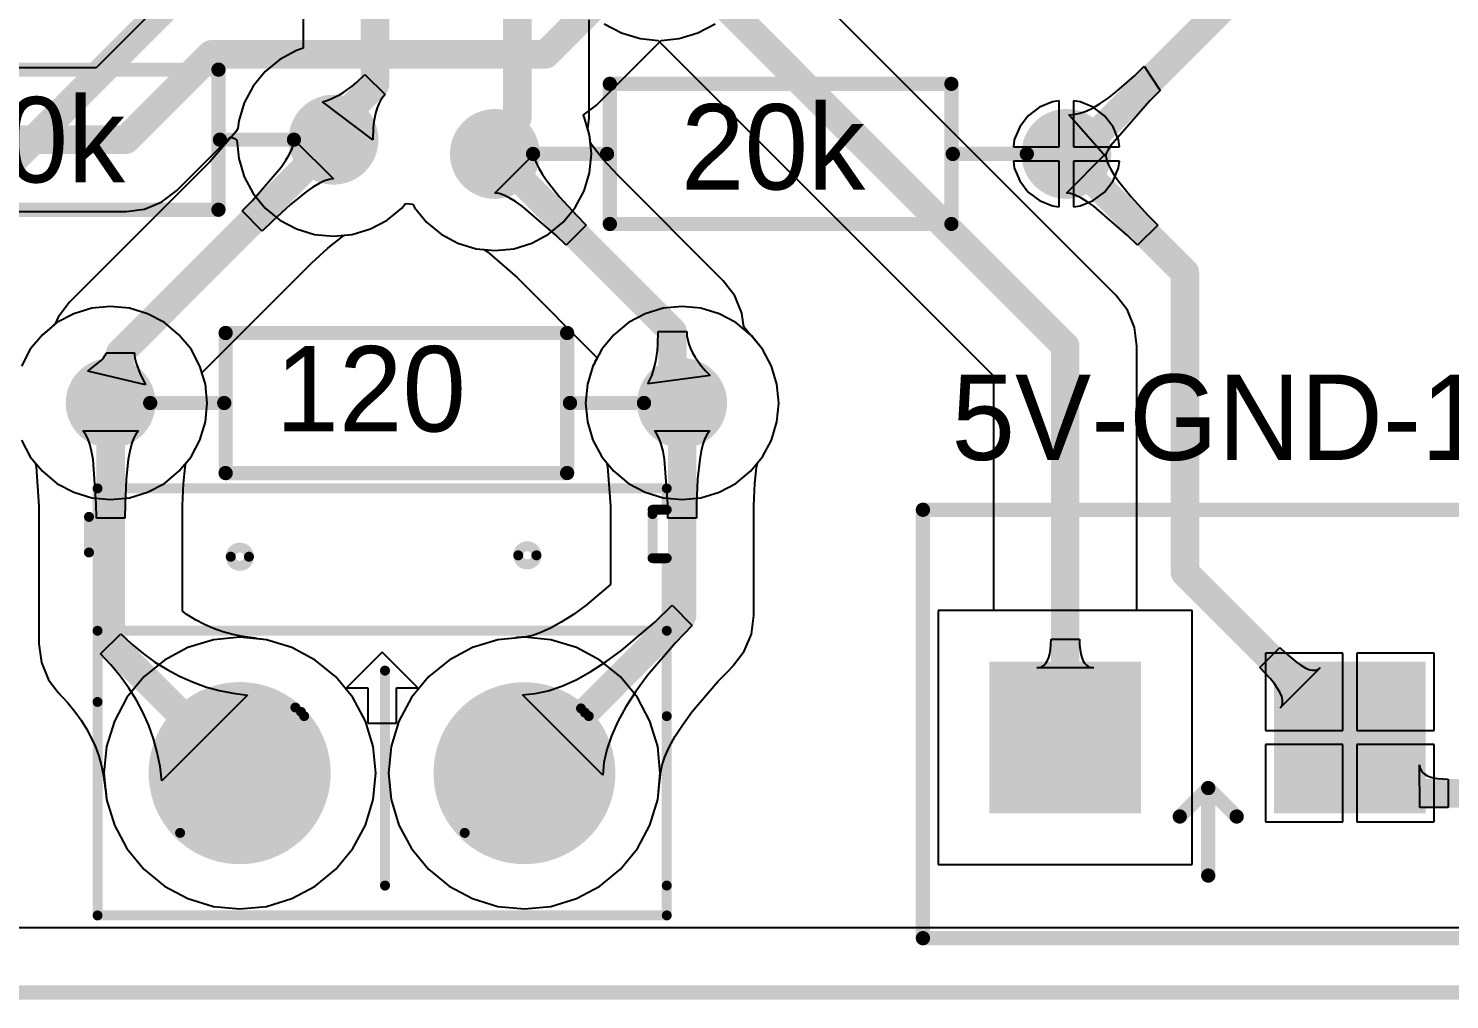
# Model space of a CAD drawing. Header units: millimetres. Extents: x 0 to 190, y 0 to 100.
# Drawn here: x 37.37 to 62.74, y -0.1 to 17.23 of the extents above; entities that cross this region are included whole.
import ezdxf

# ---------------------------------------------------------------- set-up
doc = ezdxf.new("R2010")
doc.units = ezdxf.units.MM
for name, color, linetype in [('BottomLayer', 5, 'Continuous'), ('BottomSolder', 6, 'Continuous'), ('KeepOutLayer', 6, 'Continuous'), ('MultiLayer', 9, 'Continuous'), ('PadHoleLayer', 156, 'Continuous'), ('TopLayer', 1, 'Continuous'), ('TopOverlay', 2, 'Continuous'), ('TopSolder', 216, 'Continuous')]:
    doc.layers.add(name, color=color, linetype=linetype)

msp = doc.modelspace()

# ---------------------------------------------------------------- hatches: boundary and pattern name
at = {"layer": 'BottomLayer'}
h = msp.add_hatch(color=5, dxfattribs=at)
edge = h.paths.add_edge_path()
edge.add_arc((42.819, 15.24), 0.7, 0, 360)
h = msp.add_hatch(color=5, dxfattribs=at)
edge = h.paths.add_edge_path()
edge.add_arc((45.7, 14.986), 0.7, 0, 360)
h = msp.add_hatch(color=5, dxfattribs=at)
edge = h.paths.add_edge_path()
edge.add_arc((55.9, 14.986), 0.7, 0, 360)
h = msp.add_hatch(color=5, dxfattribs=at)
edge = h.paths.add_edge_path()
edge.add_arc((38.842, 10.541), 0.7, 0, 360)
h = msp.add_hatch(color=5, dxfattribs=at)
edge = h.paths.add_edge_path()
edge.add_arc((49.042, 10.541), 0.7, 0, 360)
for points in [[(54.63, 5.822), (57.13, 5.822), (57.13, 3.322), (54.63, 3.322)], [(59.71, 5.822), (62.21, 5.822), (62.21, 3.322), (59.71, 3.322)]]:
    msp.add_hatch(color=5, dxfattribs=at).paths.add_polyline_path(points)
h = msp.add_hatch(color=5, dxfattribs=at)
edge = h.paths.add_edge_path()
edge.add_arc((41.148, 3.937), 1.397, 0, 360)
h = msp.add_hatch(color=5, dxfattribs=at)
edge = h.paths.add_edge_path()
edge.add_arc((46.228, 3.937), 1.397, 0, 360)
at = {"layer": 'BottomSolder'}
h = msp.add_hatch(color=6, dxfattribs=at)
edge = h.paths.add_edge_path()
edge.add_arc((42.819, 15.24), 0.802, 0, 360)
h = msp.add_hatch(color=6, dxfattribs=at)
edge = h.paths.add_edge_path()
edge.add_arc((45.7, 14.986), 0.802, 0, 360)
h = msp.add_hatch(color=6, dxfattribs=at)
edge = h.paths.add_edge_path()
edge.add_arc((55.9, 14.986), 0.802, 0, 360)
h = msp.add_hatch(color=6, dxfattribs=at)
edge = h.paths.add_edge_path()
edge.add_arc((38.842, 10.541), 0.802, 0, 360)
h = msp.add_hatch(color=6, dxfattribs=at)
edge = h.paths.add_edge_path()
edge.add_arc((49.042, 10.541), 0.802, 0, 360)
for points in [[(54.528, 5.924), (57.232, 5.924), (57.232, 3.22), (54.528, 3.22)], [(59.608, 5.924), (62.312, 5.924), (62.312, 3.22), (59.608, 3.22)]]:
    msp.add_hatch(color=6, dxfattribs=at).paths.add_polyline_path(points)
h = msp.add_hatch(color=6, dxfattribs=at)
edge = h.paths.add_edge_path()
edge.add_arc((41.148, 3.937), 1.499, 0, 360)
h = msp.add_hatch(color=6, dxfattribs=at)
edge = h.paths.add_edge_path()
edge.add_arc((46.228, 3.937), 1.499, 0, 360)
at = {"layer": 'MultiLayer'}
h = msp.add_hatch(color=9, dxfattribs=at)
edge = h.paths.add_edge_path()
edge.add_arc((42.819, 15.24), 0.7, 0, 360)
h = msp.add_hatch(color=9, dxfattribs=at)
edge = h.paths.add_edge_path()
edge.add_arc((45.7, 14.986), 0.7, 0, 360)
h = msp.add_hatch(color=9, dxfattribs=at)
edge = h.paths.add_edge_path()
edge.add_arc((55.9, 14.986), 0.7, 0, 360)
h = msp.add_hatch(color=9, dxfattribs=at)
edge = h.paths.add_edge_path()
edge.add_arc((38.842, 10.541), 0.7, 0, 360)
h = msp.add_hatch(color=9, dxfattribs=at)
edge = h.paths.add_edge_path()
edge.add_arc((49.042, 10.541), 0.7, 0, 360)
for points in [[(54.63, 5.822), (57.13, 5.822), (57.13, 3.322), (54.63, 3.322)], [(59.71, 5.822), (62.21, 5.822), (62.21, 3.322), (59.71, 3.322)]]:
    msp.add_hatch(color=9, dxfattribs=at).paths.add_polyline_path(points)
h = msp.add_hatch(color=9, dxfattribs=at)
edge = h.paths.add_edge_path()
edge.add_arc((41.148, 3.937), 1.397, 0, 360)
h = msp.add_hatch(color=9, dxfattribs=at)
edge = h.paths.add_edge_path()
edge.add_arc((46.228, 3.937), 1.397, 0, 360)
at = {"layer": 'PadHoleLayer'}
h = msp.add_hatch(color=156, dxfattribs=at)
edge = h.paths.add_edge_path()
edge.add_arc((42.819, 15.24), 0.3, 0, 360)
h = msp.add_hatch(color=156, dxfattribs=at)
edge = h.paths.add_edge_path()
edge.add_arc((45.7, 14.986), 0.3, 0, 360)
h = msp.add_hatch(color=156, dxfattribs=at)
edge = h.paths.add_edge_path()
edge.add_arc((55.9, 14.986), 0.3, 0, 360)
h = msp.add_hatch(color=156, dxfattribs=at)
edge = h.paths.add_edge_path()
edge.add_arc((38.842, 10.541), 0.3, 0, 360)
h = msp.add_hatch(color=156, dxfattribs=at)
edge = h.paths.add_edge_path()
edge.add_arc((49.042, 10.541), 0.3, 0, 360)
h = msp.add_hatch(color=156, dxfattribs=at)
edge = h.paths.add_edge_path()
edge.add_arc((55.88, 4.572), 0.65, 0, 360)
h = msp.add_hatch(color=156, dxfattribs=at)
edge = h.paths.add_edge_path()
edge.add_arc((60.96, 4.572), 0.65, 0, 360)
h = msp.add_hatch(color=156, dxfattribs=at)
edge = h.paths.add_edge_path()
edge.add_arc((41.148, 3.937), 0.635, 0, 360)
h = msp.add_hatch(color=156, dxfattribs=at)
edge = h.paths.add_edge_path()
edge.add_arc((46.228, 3.937), 0.635, 0, 360)
at = {"layer": 'TopLayer'}
h = msp.add_hatch(color=1, dxfattribs=at)
edge = h.paths.add_edge_path()
edge.add_arc((42.819, 15.24), 0.7, 0, 360)
h = msp.add_hatch(color=1, dxfattribs=at)
edge = h.paths.add_edge_path()
edge.add_arc((45.7, 14.986), 0.7, 0, 360)
h = msp.add_hatch(color=1, dxfattribs=at)
edge = h.paths.add_edge_path()
edge.add_arc((55.9, 14.986), 0.7, 0, 360)
h = msp.add_hatch(color=1, dxfattribs=at)
edge = h.paths.add_edge_path()
edge.add_arc((38.842, 10.541), 0.7, 0, 360)
h = msp.add_hatch(color=1, dxfattribs=at)
edge = h.paths.add_edge_path()
edge.add_arc((49.042, 10.541), 0.7, 0, 360)
for points in [[(54.63, 5.822), (57.13, 5.822), (57.13, 3.322), (54.63, 3.322)], [(59.71, 5.822), (62.21, 5.822), (62.21, 3.322), (59.71, 3.322)]]:
    msp.add_hatch(color=1, dxfattribs=at).paths.add_polyline_path(points)
h = msp.add_hatch(color=1, dxfattribs=at)
edge = h.paths.add_edge_path()
edge.add_arc((41.148, 3.937), 1.397, 0, 360)
h = msp.add_hatch(color=1, dxfattribs=at)
edge = h.paths.add_edge_path()
edge.add_arc((46.228, 3.937), 1.397, 0, 360)
at = {"layer": 'TopSolder'}
h = msp.add_hatch(color=216, dxfattribs=at)
edge = h.paths.add_edge_path()
edge.add_arc((42.819, 15.24), 0.802, 0, 360)
h = msp.add_hatch(color=216, dxfattribs=at)
edge = h.paths.add_edge_path()
edge.add_arc((45.7, 14.986), 0.802, 0, 360)
h = msp.add_hatch(color=216, dxfattribs=at)
edge = h.paths.add_edge_path()
edge.add_arc((55.9, 14.986), 0.802, 0, 360)
h = msp.add_hatch(color=216, dxfattribs=at)
edge = h.paths.add_edge_path()
edge.add_arc((38.842, 10.541), 0.802, 0, 360)
h = msp.add_hatch(color=216, dxfattribs=at)
edge = h.paths.add_edge_path()
edge.add_arc((49.042, 10.541), 0.802, 0, 360)
for points in [[(54.528, 5.924), (57.232, 5.924), (57.232, 3.22), (54.528, 3.22)], [(59.608, 5.924), (62.312, 5.924), (62.312, 3.22), (59.608, 3.22)]]:
    msp.add_hatch(color=216, dxfattribs=at).paths.add_polyline_path(points)
h = msp.add_hatch(color=216, dxfattribs=at)
edge = h.paths.add_edge_path()
edge.add_arc((41.148, 3.937), 1.499, 0, 360)
h = msp.add_hatch(color=216, dxfattribs=at)
edge = h.paths.add_edge_path()
edge.add_arc((46.228, 3.937), 1.499, 0, 360)

# ---------------------------------------------------------------- linework, layer by layer
at = {"layer": 'BottomLayer'}
for p, q in [((56.786, 12.463), (50.428, 18.821)), ((42.28, 17.554), (42.28, 16.873)), ((47.382, 15.628), (47.382, 17.381)), ((47.648, 17.31), (47.957, 17.145)), ((47.957, 17.145), (48.292, 17.044)), ((48.292, 17.044), (48.613, 17.012)), ((48.613, 17.012), (54.599, 11.026)), ((42.159, 16.833), (41.861, 16.674)), ((42.215, 16.85), (42.159, 16.833)), ((42.226, 16.856), (42.215, 16.85)), ((42.269, 16.868), (42.226, 16.856)), ((42.28, 16.873), (42.269, 16.868)), ((41.861, 16.674), (41.6, 16.459)), ((57.116, 16.381), (57.29, 16.551)), ((57.29, 16.551), (57.575, 16.118)), ((41.6, 16.459), (41.385, 16.198)), ((43.152, 16.198), (43.229, 16.261)), ((43.229, 16.261), (43.381, 16.403)), ((43.381, 16.403), (43.741, 16.044)), ((56.793, 16.098), (57.116, 16.381)), ((41.385, 16.198), (41.226, 15.9)), ((42.775, 15.967), (42.85, 16.002)), ((42.85, 16.002), (42.925, 16.043)), ((42.925, 16.043), (43.001, 16.089)), ((43.001, 16.089), (43.152, 16.198)), ((43.699, 15.996), (43.661, 15.941)), ((43.741, 16.044), (43.699, 15.996)), ((56.506, 15.888), (56.645, 15.983)), ((56.645, 15.983), (56.793, 16.098)), ((57.575, 16.118), (57.392, 15.933)), ((41.226, 15.9), (41.128, 15.576)), ((42.626, 15.913), (42.7, 15.937)), ((43.519, 15.239), (42.626, 15.913)), ((42.7, 15.937), (42.775, 15.967)), ((43.575, 15.732), (43.555, 15.648)), ((43.599, 15.809), (43.575, 15.732)), ((43.628, 15.879), (43.599, 15.809)), ((43.661, 15.941), (43.628, 15.879)), ((55.419, 15.819), (55.22, 15.666)), ((55.651, 15.915), (55.419, 15.819)), ((55.773, 15.932), (55.651, 15.915)), ((55.773, 15.113), (55.773, 15.932)), ((56.149, 15.915), (56.027, 15.932)), ((56.027, 15.932), (56.027, 15.113)), ((56.141, 15.711), (56.254, 15.751)), ((56.381, 15.819), (56.149, 15.915)), ((56.254, 15.751), (56.376, 15.81)), ((56.376, 15.81), (56.506, 15.888)), ((56.58, 15.666), (56.381, 15.819)), ((57.392, 15.933), (56.692, 15.137)), ((41.128, 15.576), (41.114, 15.439)), ((43.539, 15.557), (43.528, 15.458)), ((43.555, 15.648), (43.539, 15.557)), ((47.357, 15.436), (47.382, 15.628)), ((47.382, 15.628), (47.382, 15.628)), ((55.22, 15.666), (55.067, 15.467)), ((55.942, 15.685), (56.037, 15.689)), ((56.599, 14.941), (55.942, 15.685)), ((56.037, 15.689), (56.141, 15.711)), ((56.733, 15.467), (56.58, 15.666)), ((41.075, 15.38), (40.612, 14.845)), ((41.107, 15.427), (41.075, 15.38)), ((41.114, 15.439), (41.107, 15.427)), ((42.11, 15.166), (42.119, 15.24)), ((42.119, 15.24), (42.819, 14.54)), ((43.528, 15.458), (43.519, 15.239)), ((47.391, 15.322), (47.357, 15.436)), ((47.405, 15.185), (47.391, 15.322)), ((54.971, 15.235), (54.954, 15.113)), ((55.067, 15.467), (54.971, 15.235)), ((56.829, 15.235), (56.733, 15.467)), ((56.846, 15.113), (56.829, 15.235)), ((41.97, 14.873), (42.035, 14.983)), ((42.035, 14.983), (42.082, 15.08)), ((42.082, 15.08), (42.11, 15.166)), ((45.7, 14.286), (46.4, 14.986)), ((46.4, 14.986), (46.409, 14.912)), ((47.412, 15.173), (47.405, 15.185)), ((47.455, 15.111), (47.412, 15.173)), ((47.634, 14.887), (47.455, 15.111)), ((54.954, 15.113), (55.773, 15.113)), ((55.9, 14.286), (56.6, 14.986)), ((56.027, 15.113), (56.846, 15.113)), ((56.611, 14.991), (56.599, 14.941)), ((56.6, 14.986), (56.609, 14.912)), ((56.642, 15.056), (56.611, 14.991)), ((56.692, 15.137), (56.642, 15.056)), ((40.612, 14.845), (38.107, 12.339)), ((41.365, 14.149), (41.886, 14.752)), ((41.886, 14.752), (41.97, 14.873)), ((46.409, 14.912), (46.437, 14.826)), ((46.437, 14.826), (46.484, 14.729)), ((46.484, 14.729), (46.549, 14.619)), ((47.898, 14.6), (47.634, 14.887)), ((55.773, 14.859), (54.954, 14.859)), ((54.954, 14.859), (54.971, 14.737)), ((54.971, 14.737), (55.067, 14.505)), ((55.773, 14.04), (55.773, 14.859)), ((56.846, 14.859), (56.027, 14.859)), ((56.027, 14.859), (56.027, 14.04)), ((56.609, 14.912), (56.637, 14.826)), ((56.637, 14.826), (56.684, 14.729)), ((56.684, 14.729), (56.749, 14.619)), ((56.733, 14.505), (56.829, 14.737)), ((56.829, 14.737), (56.846, 14.859)), ((42.659, 14.503), (42.562, 14.456)), ((42.745, 14.531), (42.659, 14.503)), ((42.819, 14.54), (42.745, 14.531)), ((46.549, 14.619), (46.633, 14.498)), ((46.633, 14.498), (46.856, 14.22)), ((47.898, 14.599), (47.898, 14.6)), ((49.777, 12.72), (47.898, 14.599)), ((55.067, 14.505), (55.22, 14.306)), ((56.58, 14.306), (56.733, 14.505)), ((56.749, 14.619), (56.833, 14.498)), ((56.833, 14.498), (57.056, 14.22)), ((42.331, 14.307), (42.053, 14.084)), ((42.452, 14.391), (42.331, 14.307)), ((42.562, 14.456), (42.452, 14.391)), ((45.774, 14.277), (45.7, 14.286)), ((45.86, 14.249), (45.774, 14.277)), ((45.957, 14.202), (45.86, 14.249)), ((46.856, 14.22), (47.154, 13.895)), ((55.22, 14.306), (55.419, 14.153)), ((55.974, 14.277), (55.9, 14.286)), ((56.06, 14.249), (55.974, 14.277)), ((56.157, 14.202), (56.06, 14.249)), ((56.381, 14.153), (56.58, 14.306)), ((57.056, 14.22), (57.354, 13.895)), ((41.188, 13.968), (41.365, 14.149)), ((41.547, 13.609), (41.188, 13.968)), ((42.053, 14.084), (41.728, 13.786)), ((43.777, 13.806), (44.038, 14.021)), ((44.038, 14.021), (44.106, 14.104)), ((44.106, 14.104), (44.233, 14.091)), ((44.233, 14.091), (44.266, 14.028)), ((44.266, 14.028), (44.481, 13.767)), ((46.067, 14.137), (45.957, 14.202)), ((46.188, 14.053), (46.067, 14.137)), ((46.791, 13.532), (46.188, 14.053)), ((55.419, 14.153), (55.651, 14.057)), ((55.651, 14.057), (55.773, 14.04)), ((56.027, 14.04), (56.149, 14.057)), ((56.149, 14.057), (56.381, 14.153)), ((56.267, 14.137), (56.157, 14.202)), ((56.388, 14.053), (56.267, 14.137)), ((56.991, 13.532), (56.388, 14.053)), ((41.728, 13.786), (41.547, 13.609)), ((43.479, 13.647), (43.777, 13.806)), ((44.481, 13.767), (44.742, 13.552)), ((47.331, 13.714), (46.972, 13.355)), ((47.154, 13.895), (47.331, 13.714)), ((57.531, 13.714), (57.172, 13.355)), ((57.354, 13.895), (57.531, 13.714)), ((42.72, 13.306), (42.944, 13.485)), ((42.944, 13.485), (43.006, 13.528)), ((43.006, 13.528), (43.018, 13.535)), ((43.018, 13.535), (43.155, 13.549)), ((43.155, 13.549), (43.479, 13.647)), ((44.742, 13.552), (45.04, 13.393)), ((46.972, 13.355), (46.791, 13.532)), ((57.172, 13.355), (56.991, 13.532)), ((42.433, 13.042), (42.72, 13.306)), ((45.04, 13.393), (45.364, 13.295)), ((45.364, 13.295), (45.501, 13.281)), ((45.501, 13.281), (45.513, 13.274)), ((45.513, 13.274), (45.56, 13.242)), ((45.56, 13.242), (46.095, 12.779)), ((40.471, 11.081), (42.432, 13.042)), ((42.432, 13.042), (42.433, 13.042)), ((46.095, 12.779), (47.521, 11.353)), ((49.981, 12.455), (49.777, 12.72)), ((50.109, 12.146), (49.981, 12.455)), ((56.989, 12.197), (56.786, 12.463)), ((38.107, 12.339), (37.903, 12.074)), ((57.117, 11.889), (56.989, 12.197)), ((37.828, 11.936), (37.773, 11.884)), ((37.854, 11.955), (37.828, 11.936)), ((37.903, 12.074), (37.854, 11.955)), ((50.136, 11.938), (50.109, 12.146)), ((50.142, 11.906), (50.136, 11.938)), ((37.623, 11.76), (37.408, 11.499)), ((37.773, 11.884), (37.623, 11.76)), ((48.61, 11.585), (48.617, 11.815)), ((48.617, 11.815), (49.125, 11.815)), ((49.125, 11.815), (49.129, 11.742)), ((49.129, 11.742), (49.142, 11.667)), ((50.144, 11.903), (50.142, 11.906)), ((50.16, 11.879), (50.144, 11.903)), ((50.186, 11.845), (50.16, 11.879)), ((50.222, 11.803), (50.186, 11.845)), ((50.284, 11.738), (50.222, 11.803)), ((50.314, 11.696), (50.284, 11.738)), ((50.351, 11.659), (50.314, 11.696)), ((57.161, 11.557), (57.117, 11.889)), ((37.408, 11.499), (37.249, 11.201)), ((38.755, 11.414), (38.759, 11.434)), ((38.759, 11.434), (39.267, 11.434)), ((39.267, 11.434), (39.269, 11.394)), ((48.571, 11.281), (48.601, 11.478)), ((48.601, 11.478), (48.61, 11.585)), ((49.142, 11.667), (49.163, 11.592)), ((49.163, 11.592), (49.192, 11.516)), ((49.192, 11.516), (49.229, 11.438)), ((49.229, 11.438), (49.274, 11.359)), ((50.368, 11.631), (50.351, 11.659)), ((50.476, 11.499), (50.368, 11.631)), ((50.635, 11.201), (50.476, 11.499)), ((57.161, 6.838), (57.161, 11.557)), ((38.496, 11.155), (38.677, 11.307)), ((38.677, 11.307), (38.707, 11.338)), ((38.707, 11.338), (38.729, 11.366)), ((38.729, 11.366), (38.746, 11.392)), ((38.746, 11.392), (38.755, 11.414)), ((39.269, 11.394), (39.275, 11.35)), ((39.275, 11.35), (39.284, 11.302)), ((39.284, 11.302), (39.298, 11.251)), ((39.298, 11.251), (39.338, 11.137)), ((47.449, 11.201), (47.351, 10.877)), ((47.481, 11.261), (47.449, 11.201)), ((47.485, 11.275), (47.481, 11.261)), ((47.506, 11.313), (47.485, 11.275)), ((47.521, 11.353), (47.506, 11.313)), ((48.527, 11.106), (48.551, 11.191)), ((48.551, 11.191), (48.571, 11.281)), ((49.274, 11.359), (49.328, 11.279)), ((49.328, 11.279), (49.39, 11.199)), ((49.39, 11.199), (49.461, 11.117)), ((50.733, 10.877), (50.635, 11.201)), ((38.434, 11.11), (38.496, 11.155)), ((39.463, 10.863), (38.434, 11.11)), ((39.338, 11.137), (39.363, 11.074)), ((39.363, 11.074), (39.463, 10.863)), ((40.533, 10.877), (40.471, 11.081)), ((49.54, 11.033), (48.432, 10.885)), ((48.432, 10.885), (48.468, 10.953)), ((48.468, 10.953), (48.499, 11.027)), ((48.499, 11.027), (48.527, 11.106)), ((49.461, 11.117), (49.54, 11.033)), ((54.599, 11.026), (54.599, 6.838)), ((40.566, 10.541), (40.533, 10.877)), ((47.351, 10.877), (47.318, 10.541)), ((50.766, 10.541), (50.733, 10.877)), ((40.533, 10.205), (40.566, 10.541)), ((47.318, 10.541), (47.351, 10.205)), ((50.733, 10.205), (50.766, 10.541)), ((40.435, 9.881), (40.533, 10.205)), ((47.351, 10.205), (47.449, 9.881)), ((50.635, 9.881), (50.733, 10.205)), ((38.393, 9.987), (38.347, 10.046)), ((38.347, 10.046), (39.337, 10.046)), ((38.434, 9.907), (38.393, 9.987)), ((38.47, 9.805), (38.434, 9.907)), ((39.25, 9.907), (39.214, 9.805)), ((39.291, 9.987), (39.25, 9.907)), ((39.337, 10.046), (39.291, 9.987)), ((48.593, 9.987), (48.547, 10.046)), ((48.547, 10.046), (49.537, 10.046)), ((48.634, 9.907), (48.593, 9.987)), ((48.67, 9.805), (48.634, 9.907)), ((49.45, 9.907), (49.414, 9.805)), ((49.491, 9.987), (49.45, 9.907)), ((49.537, 10.046), (49.491, 9.987)), ((37.249, 9.881), (37.408, 9.583)), ((38.501, 9.681), (38.47, 9.805)), ((38.528, 9.536), (38.501, 9.681)), ((39.183, 9.681), (39.156, 9.536)), ((39.214, 9.805), (39.183, 9.681)), ((40.276, 9.583), (40.435, 9.881)), ((47.449, 9.881), (47.608, 9.583)), ((48.701, 9.681), (48.67, 9.805)), ((48.728, 9.536), (48.701, 9.681)), ((49.383, 9.681), (49.356, 9.536)), ((49.414, 9.805), (49.383, 9.681)), ((50.476, 9.583), (50.635, 9.881)), ((37.408, 9.583), (37.496, 9.476)), ((37.496, 9.476), (37.499, 9.463)), ((37.499, 9.463), (37.51, 9.406)), ((37.51, 9.406), (37.561, 8.701)), ((38.586, 8.741), (38.528, 9.536)), ((39.156, 9.536), (39.118, 9.182)), ((40.14, 9.104), (40.171, 9.388)), ((40.171, 9.388), (40.185, 9.463)), ((40.185, 9.463), (40.188, 9.476)), ((40.188, 9.476), (40.276, 9.583)), ((47.608, 9.583), (47.696, 9.476)), ((47.696, 9.476), (47.699, 9.463)), ((47.699, 9.463), (47.71, 9.406)), ((47.71, 9.406), (47.761, 8.701)), ((48.786, 8.741), (48.728, 9.536)), ((49.356, 9.536), (49.318, 9.182)), ((50.34, 9.104), (50.371, 9.388)), ((50.371, 9.388), (50.385, 9.463)), ((50.385, 9.463), (50.388, 9.476)), ((50.388, 9.476), (50.476, 9.583)), ((39.118, 9.182), (39.098, 8.741)), ((49.318, 9.182), (49.298, 8.741)), ((40.123, 8.714), (40.14, 9.104)), ((50.323, 8.714), (50.34, 9.104)), ((37.561, 8.701), (37.561, 6.243)), ((38.588, 8.489), (38.586, 8.741)), ((39.098, 8.741), (39.096, 8.489)), ((40.123, 8.713), (40.123, 8.714)), ((40.123, 6.827), (40.123, 8.713)), ((47.761, 8.701), (47.761, 7.303)), ((48.788, 8.489), (48.786, 8.741)), ((49.298, 8.741), (49.296, 8.489)), ((50.323, 8.713), (50.323, 8.714)), ((50.323, 6.751), (50.323, 8.713)), ((39.096, 8.489), (38.588, 8.489)), ((49.296, 8.489), (48.788, 8.489)), ((47.761, 7.303), (47.327, 6.932)), ((47.327, 6.932), (47.102, 6.767)), ((48.553, 6.632), (48.862, 6.931)), ((48.862, 6.931), (49.222, 6.571)), ((40.203, 6.769), (40.123, 6.827)), ((40.359, 6.672), (40.203, 6.769)), ((40.518, 6.588), (40.359, 6.672)), ((46.886, 6.628), (46.691, 6.521)), ((47.102, 6.767), (46.886, 6.628)), ((47.963, 6.128), (48.553, 6.632)), ((50.279, 6.419), (50.323, 6.751)), ((54.599, 6.838), (53.614, 6.838)), ((53.614, 6.838), (53.614, 2.306)), ((58.146, 6.838), (57.161, 6.838)), ((58.146, 2.306), (58.146, 6.838)), ((38.662, 6.063), (39.022, 6.423)), ((39.022, 6.423), (39.218, 6.237)), ((40.68, 6.516), (40.518, 6.588)), ((40.847, 6.457), (40.68, 6.516)), ((41.02, 6.409), (40.847, 6.457)), ((41.199, 6.372), (41.02, 6.409)), ((41.42, 6.343), (41.199, 6.372)), ((41.468, 6.33), (41.42, 6.343)), ((46.056, 6.345), (45.755, 6.315)), ((46.095, 6.354), (46.056, 6.345)), ((46.257, 6.369), (46.095, 6.354)), ((46.375, 6.395), (46.257, 6.369)), ((46.52, 6.444), (46.375, 6.395)), ((46.691, 6.521), (46.52, 6.444)), ((49.222, 6.571), (48.923, 6.262)), ((50.151, 6.111), (50.279, 6.419)), ((37.561, 6.243), (37.605, 5.911)), ((39.218, 6.237), (39.422, 6.069)), ((41.621, 6.315), (41.468, 6.33)), ((42.076, 6.177), (41.621, 6.315)), ((42.495, 5.953), (42.076, 6.177)), ((45.3, 6.177), (44.881, 5.953)), ((45.755, 6.315), (45.3, 6.177)), ((47.682, 5.922), (47.963, 6.128)), ((48.923, 6.262), (48.419, 5.672)), ((49.96, 5.861), (50.151, 6.111)), ((55.603, 6.066), (55.616, 6.143)), ((55.616, 6.143), (55.623, 6.23)), ((55.623, 6.23), (55.626, 6.327)), ((55.626, 6.327), (56.134, 6.327)), ((56.134, 6.327), (56.137, 6.23)), ((56.137, 6.23), (56.144, 6.143)), ((56.144, 6.143), (56.157, 6.066)), ((59.354, 5.819), (59.713, 6.178)), ((59.713, 6.178), (59.817, 6.077)), ((37.605, 5.911), (37.733, 5.603)), ((38.848, 5.867), (38.662, 6.063)), ((39.016, 5.663), (38.848, 5.867)), ((39.422, 6.069), (39.632, 5.918)), ((39.632, 5.918), (39.848, 5.783)), ((42.863, 5.652), (42.495, 5.953)), ((44.881, 5.953), (44.513, 5.652)), ((47.411, 5.747), (47.682, 5.922)), ((49.867, 5.764), (49.948, 5.845)), ((49.948, 5.845), (49.959, 5.859)), ((49.959, 5.86), (49.96, 5.861)), ((49.959, 5.859), (49.959, 5.86)), ((55.42, 5.821), (55.463, 5.836)), ((55.463, 5.836), (55.502, 5.862)), ((55.502, 5.862), (55.535, 5.898)), ((55.535, 5.898), (55.562, 5.944)), ((55.562, 5.944), (55.585, 6)), ((55.585, 6), (55.603, 6.066)), ((56.157, 6.066), (56.175, 6)), ((56.175, 6), (56.197, 5.944)), ((56.197, 5.944), (56.225, 5.898)), ((56.225, 5.898), (56.258, 5.862)), ((56.258, 5.862), (56.297, 5.836)), ((56.297, 5.836), (56.34, 5.821)), ((60.833, 6.076), (59.456, 6.076)), ((59.456, 6.076), (59.456, 4.699)), ((59.817, 6.077), (60.005, 5.919)), ((60.005, 5.919), (60.087, 5.861)), ((60.087, 5.861), (60.163, 5.817)), ((60.833, 4.699), (60.833, 6.076)), ((62.464, 6.076), (61.087, 6.076)), ((61.087, 6.076), (61.087, 4.699)), ((62.464, 4.699), (62.464, 6.076)), ((37.733, 5.603), (37.888, 5.4)), ((39.167, 5.453), (39.016, 5.663)), ((39.848, 5.783), (40.071, 5.665)), ((40.071, 5.665), (40.301, 5.564)), ((43.164, 5.284), (42.863, 5.652)), ((44.513, 5.652), (44.212, 5.284)), ((46.895, 5.489), (47.148, 5.603)), ((47.148, 5.603), (47.411, 5.747)), ((48.419, 5.672), (48.213, 5.391)), ((49.682, 5.573), (49.867, 5.764)), ((55.372, 5.816), (55.42, 5.821)), ((56.388, 5.816), (55.372, 5.816)), ((56.34, 5.821), (56.388, 5.816)), ((59.541, 5.617), (59.354, 5.819)), ((59.613, 5.527), (59.541, 5.617)), ((60.431, 5.816), (59.716, 5.101)), ((60.163, 5.817), (60.231, 5.788)), ((60.231, 5.788), (60.292, 5.774)), ((60.292, 5.774), (60.346, 5.773)), ((60.346, 5.773), (60.392, 5.787)), ((60.392, 5.787), (60.431, 5.816)), ((37.888, 5.4), (37.916, 5.361)), ((37.916, 5.361), (37.926, 5.351)), ((37.926, 5.351), (37.936, 5.337)), ((37.936, 5.337), (37.976, 5.298)), ((39.302, 5.237), (39.167, 5.453)), ((41.285, 5.327), (39.758, 3.8)), ((40.301, 5.564), (40.537, 5.479)), ((40.537, 5.479), (40.78, 5.412)), ((40.78, 5.412), (41.029, 5.361)), ((41.029, 5.361), (41.285, 5.327)), ((46.191, 5.334), (46.417, 5.355)), ((47.625, 3.9), (46.191, 5.334)), ((46.417, 5.355), (46.651, 5.407)), ((46.651, 5.407), (46.895, 5.489)), ((48.213, 5.391), (48.038, 5.12)), ((49.223, 5.036), (49.682, 5.573)), ((59.671, 5.445), (59.613, 5.527)), ((59.715, 5.369), (59.671, 5.445)), ((59.744, 5.301), (59.715, 5.369)), ((37.976, 5.298), (38.079, 5.188)), ((38.079, 5.188), (38.205, 5.036)), ((39.42, 5.014), (39.302, 5.237)), ((43.388, 4.865), (43.164, 5.284)), ((44.212, 5.284), (43.988, 4.865)), ((48.038, 5.12), (47.894, 4.857)), ((59.716, 5.101), (59.745, 5.14)), ((59.758, 5.24), (59.744, 5.301)), ((59.745, 5.14), (59.759, 5.186)), ((59.759, 5.186), (59.758, 5.24)), ((38.205, 5.036), (38.316, 4.882)), ((38.316, 4.882), (38.413, 4.726)), ((39.521, 4.784), (39.42, 5.014)), ((43.526, 4.41), (43.388, 4.865)), ((43.988, 4.865), (43.85, 4.41)), ((47.894, 4.857), (47.78, 4.604)), ((49.058, 4.811), (49.223, 5.036)), ((38.413, 4.726), (38.497, 4.567)), ((38.497, 4.567), (38.569, 4.405)), ((39.606, 4.548), (39.521, 4.784)), ((47.78, 4.604), (47.698, 4.36)), ((48.812, 4.4), (48.919, 4.595)), ((48.919, 4.595), (49.058, 4.811)), ((59.456, 4.699), (60.833, 4.699)), ((61.087, 4.699), (62.464, 4.699)), ((38.569, 4.405), (38.628, 4.238)), ((39.673, 4.305), (39.606, 4.548)), ((43.573, 3.937), (43.526, 4.41)), ((43.85, 4.41), (43.803, 3.937)), ((47.698, 4.36), (47.646, 4.126)), ((48.735, 4.229), (48.812, 4.4)), ((60.833, 4.445), (59.456, 4.445)), ((59.456, 4.445), (59.456, 3.068)), ((60.833, 3.068), (60.833, 4.445)), ((62.464, 4.445), (61.087, 4.445)), ((61.087, 4.445), (61.087, 3.068)), ((62.464, 3.068), (62.464, 4.445)), ((38.628, 4.238), (38.676, 4.065)), ((38.676, 4.065), (38.713, 3.886)), ((39.724, 4.056), (39.673, 4.305)), ((47.646, 4.126), (47.625, 3.9)), ((48.66, 3.966), (48.686, 4.084)), ((48.686, 4.084), (48.735, 4.229)), ((62.207, 3.325), (62.204, 4.084)), ((62.204, 4.084), (62.209, 4.036)), ((38.713, 3.886), (38.742, 3.665)), ((39.758, 3.8), (39.724, 4.056)), ((43.526, 3.464), (43.573, 3.937)), ((43.803, 3.937), (43.85, 3.464)), ((48.645, 3.804), (48.66, 3.966)), ((62.209, 4.036), (62.225, 3.993)), ((62.225, 3.993), (62.25, 3.954)), ((62.25, 3.954), (62.286, 3.921)), ((62.286, 3.921), (62.332, 3.893)), ((62.332, 3.893), (62.388, 3.871)), ((62.388, 3.871), (62.455, 3.853)), ((62.455, 3.853), (62.531, 3.84)), ((62.531, 3.84), (62.618, 3.833)), ((62.618, 3.833), (62.715, 3.83)), ((62.715, 3.83), (62.715, 3.322)), ((38.742, 3.665), (38.755, 3.617)), ((38.755, 3.617), (38.77, 3.464)), ((48.606, 3.464), (48.636, 3.765)), ((48.636, 3.765), (48.645, 3.804)), ((38.77, 3.464), (38.908, 3.009)), ((43.388, 3.009), (43.526, 3.464)), ((43.85, 3.464), (43.988, 3.009)), ((48.468, 3.009), (48.606, 3.464)), ((62.715, 3.322), (62.207, 3.325)), ((59.456, 3.068), (60.833, 3.068)), ((61.087, 3.068), (62.464, 3.068)), ((38.908, 3.009), (39.132, 2.59)), ((43.164, 2.59), (43.388, 3.009)), ((43.988, 3.009), (44.212, 2.59)), ((48.244, 2.59), (48.468, 3.009)), ((39.132, 2.59), (39.433, 2.222)), ((42.863, 2.222), (43.164, 2.59)), ((44.212, 2.59), (44.513, 2.222)), ((47.943, 2.222), (48.244, 2.59)), ((53.614, 2.306), (58.146, 2.306)), ((39.433, 2.222), (39.801, 1.921)), ((42.495, 1.921), (42.863, 2.222)), ((44.513, 2.222), (44.881, 1.921)), ((47.575, 1.921), (47.943, 2.222)), ((39.801, 1.921), (40.22, 1.697)), ((42.076, 1.697), (42.495, 1.921)), ((44.881, 1.921), (45.3, 1.697)), ((47.156, 1.697), (47.575, 1.921)), ((40.22, 1.697), (40.675, 1.559)), ((40.675, 1.559), (41.148, 1.512)), ((41.148, 1.512), (41.621, 1.559)), ((41.621, 1.559), (42.076, 1.697)), ((45.3, 1.697), (45.755, 1.559)), ((45.755, 1.559), (46.228, 1.512)), ((46.228, 1.512), (46.701, 1.559)), ((46.701, 1.559), (47.156, 1.697)), ((113.411, 1.175), (1.153, 1.175))]:
    msp.add_line(p, q, dxfattribs=at)
at = {"layer": 'BottomLayer', "const_width": 0.508}
for points in [[(43.561, 16.223), (43.561, 19.177)], [(46.101, 15.628), (46.101, 19.177)], [(36.257, 14.032), (41.021, 18.796)], [(48.641, 18.796), (55.88, 11.557)], [(56.084, 14.986), (59.628, 18.53)], [(42.819, 15.481), (43.561, 16.223)], [(42.819, 15.24), (42.819, 15.481)], [(45.7, 15.227), (46.101, 15.628)], [(39.013, 11.434), (42.819, 15.24)], [(45.7, 14.986), (45.7, 15.227)], [(45.7, 14.986), (48.871, 11.815)], [(55.9, 14.986), (58.017, 12.869)], [(55.9, 14.986), (56.084, 14.986)], [(58.017, 7.515), (58.017, 12.869)], [(48.871, 10.712), (48.871, 11.815)], [(39.013, 10.712), (39.013, 11.434)], [(55.88, 4.572), (55.88, 11.557)], [(38.842, 10.541), (39.013, 10.712)], [(48.871, 10.712), (49.042, 10.541)], [(38.842, 6.243), (38.842, 10.541)], [(49.042, 6.751), (49.042, 10.541)], [(58.017, 7.515), (61.956, 3.576)], [(46.228, 3.937), (49.042, 6.751)], [(38.842, 6.243), (41.148, 3.937)], [(61.956, 3.576), (63.805, 3.576)]]:
    msp.add_lwpolyline(points, dxfattribs=at)
at = {"layer": 'BottomLayer', "const_width": 0.254}
for points in [[(43.434, 16.223, 1), (43.688, 16.223, 1)], [(43.434, 16.223, 1), (43.688, 16.223, 1)], [(42.692, 15.481, 1), (42.946, 15.481, 1)], [(42.692, 15.481, 1), (42.946, 15.481, 1)], [(45.974, 15.628, 1), (46.228, 15.628, 1)], [(45.974, 15.628, 1), (46.228, 15.628, 1)], [(42.692, 15.24, 1), (42.946, 15.24, 1)], [(42.692, 15.24, 1), (42.946, 15.24, 1)], [(45.573, 15.227, 1), (45.827, 15.227, 1)], [(45.573, 15.227, 1), (45.827, 15.227, 1)], [(45.573, 14.986, 1), (45.827, 14.986, 1)], [(45.573, 14.986, 1), (45.827, 14.986, 1)], [(55.773, 14.986, 1), (56.027, 14.986, 1)], [(55.773, 14.986, 1), (56.027, 14.986, 1)], [(55.957, 14.986, 1), (56.211, 14.986, 1)], [(55.957, 14.986, 1), (56.211, 14.986, 1)], [(57.89, 12.869, 1), (58.144, 12.869, 1)], [(57.89, 12.869, 1), (58.144, 12.869, 1)], [(48.744, 11.815, 1), (48.998, 11.815, 1)], [(48.744, 11.815, 1), (48.998, 11.815, 1)], [(38.886, 11.434, 1), (39.14, 11.434, 1)], [(38.886, 11.434, 1), (39.14, 11.434, 1)], [(55.753, 11.557, 1), (56.007, 11.557, 1)], [(55.753, 11.557, 1), (56.007, 11.557, 1)], [(38.886, 10.712, 1), (39.14, 10.712, 1)], [(38.886, 10.712, 1), (39.14, 10.712, 1)], [(48.744, 10.712, 1), (48.998, 10.712, 1)], [(48.744, 10.712, 1), (48.998, 10.712, 1)], [(38.715, 10.541, 1), (38.969, 10.541, 1)], [(38.715, 10.541, 1), (38.969, 10.541, 1)], [(48.915, 10.541, 1), (49.169, 10.541, 1)], [(48.915, 10.541, 1), (49.169, 10.541, 1)], [(57.89, 7.515, 1), (58.144, 7.515, 1)], [(57.89, 7.515, 1), (58.144, 7.515, 1)], [(48.915, 6.751, 1), (49.169, 6.751, 1)], [(48.915, 6.751, 1), (49.169, 6.751, 1)], [(38.715, 6.243, 1), (38.969, 6.243, 1)], [(38.715, 6.243, 1), (38.969, 6.243, 1)], [(55.753, 4.572, 1), (56.007, 4.572, 1)], [(41.021, 3.937, 1), (41.275, 3.937, 1)], [(46.101, 3.937, 1), (46.355, 3.937, 1)], [(61.829, 3.576, 1), (62.083, 3.576, 1)], [(61.829, 3.576, 1), (62.083, 3.576, 1)]]:
    msp.add_lwpolyline(points, format="xyb", close=True, dxfattribs=at)
at = {"layer": 'KeepOutLayer', "const_width": 0.254}
msp.add_lwpolyline([(0.022, 0.022), (190.119, 0.022)], dxfattribs=at)
at = {"layer": 'TopLayer'}
for p, q in [((39.734, 17.67), (38.585, 16.521)), ((49.325, 17.145), (49.634, 17.31)), ((47.515, 15.858), (48.669, 17.012)), ((48.669, 17.012), (48.99, 17.044)), ((48.99, 17.044), (49.325, 17.145)), ((38.585, 16.521), (34.447, 16.521)), ((47.277, 15.676), (47.515, 15.858)), ((55.419, 15.819), (55.22, 15.666)), ((55.651, 15.915), (55.419, 15.819)), ((55.773, 15.932), (55.651, 15.915)), ((55.773, 15.113), (55.773, 15.932)), ((56.149, 15.915), (56.027, 15.932)), ((56.027, 15.932), (56.027, 15.113)), ((56.381, 15.819), (56.149, 15.915)), ((56.58, 15.666), (56.381, 15.819)), ((47.293, 15.646), (47.277, 15.676)), ((47.391, 15.322), (47.293, 15.646)), ((55.22, 15.666), (55.067, 15.467)), ((56.733, 15.467), (56.58, 15.666)), ((40.022, 14.334), (40.981, 15.294)), ((40.981, 15.294), (41.052, 15.26)), ((41.052, 15.26), (41.096, 15.229)), ((41.096, 15.229), (41.128, 14.904)), ((47.424, 14.986), (47.391, 15.322)), ((54.971, 15.235), (54.954, 15.113)), ((55.067, 15.467), (54.971, 15.235)), ((56.829, 15.235), (56.733, 15.467)), ((56.846, 15.113), (56.829, 15.235)), ((47.391, 14.65), (47.424, 14.986)), ((54.954, 15.113), (55.773, 15.113)), ((56.027, 15.113), (56.846, 15.113)), ((41.128, 14.904), (41.226, 14.58)), ((55.773, 14.859), (54.954, 14.859)), ((54.954, 14.859), (54.971, 14.737)), ((54.971, 14.737), (55.067, 14.505)), ((55.773, 14.04), (55.773, 14.859)), ((56.846, 14.859), (56.027, 14.859)), ((56.027, 14.859), (56.027, 14.04)), ((56.733, 14.505), (56.829, 14.737)), ((56.829, 14.737), (56.846, 14.859)), ((41.226, 14.58), (41.385, 14.282)), ((47.293, 14.326), (47.391, 14.65)), ((55.067, 14.505), (55.22, 14.306)), ((56.58, 14.306), (56.733, 14.505)), ((39.756, 14.131), (40.022, 14.334)), ((41.385, 14.282), (41.6, 14.021)), ((47.134, 14.028), (47.293, 14.326)), ((55.22, 14.306), (55.419, 14.153)), ((56.381, 14.153), (56.58, 14.306)), ((34.459, 13.959), (39.116, 13.959)), ((39.116, 13.959), (39.448, 14.003)), ((39.448, 14.003), (39.756, 14.131)), ((41.6, 14.021), (41.861, 13.806)), ((43.777, 13.806), (44.038, 14.021)), ((44.038, 14.021), (44.106, 14.104)), ((44.106, 14.104), (44.233, 14.091)), ((44.233, 14.091), (44.266, 14.028)), ((44.266, 14.028), (44.481, 13.767)), ((46.919, 13.767), (47.134, 14.028)), ((55.419, 14.153), (55.651, 14.057)), ((55.651, 14.057), (55.773, 14.04)), ((56.027, 14.04), (56.149, 14.057)), ((56.149, 14.057), (56.381, 14.153)), ((41.861, 13.806), (42.159, 13.647)), ((43.479, 13.647), (43.777, 13.806)), ((44.481, 13.767), (44.742, 13.552)), ((46.658, 13.552), (46.919, 13.767)), ((42.159, 13.647), (42.483, 13.549)), ((42.483, 13.549), (42.819, 13.516)), ((42.819, 13.516), (43.155, 13.549)), ((43.155, 13.549), (43.479, 13.647)), ((44.742, 13.552), (45.04, 13.393)), ((46.36, 13.393), (46.658, 13.552)), ((45.04, 13.393), (45.364, 13.295)), ((45.364, 13.295), (45.7, 13.262)), ((45.7, 13.262), (46.036, 13.295)), ((46.036, 13.295), (46.36, 13.393)), ((38.506, 12.232), (38.182, 12.134)), ((38.842, 12.265), (38.506, 12.232)), ((39.178, 12.232), (38.842, 12.265)), ((39.502, 12.134), (39.178, 12.232)), ((48.706, 12.232), (48.382, 12.134)), ((49.042, 12.265), (48.706, 12.232)), ((49.378, 12.232), (49.042, 12.265)), ((49.702, 12.134), (49.378, 12.232)), ((37.884, 11.975), (37.623, 11.76)), ((38.182, 12.134), (37.884, 11.975)), ((39.8, 11.975), (39.502, 12.134)), ((40.061, 11.76), (39.8, 11.975)), ((48.084, 11.975), (47.823, 11.76)), ((48.382, 12.134), (48.084, 11.975)), ((50, 11.975), (49.702, 12.134)), ((50.261, 11.76), (50, 11.975)), ((37.623, 11.76), (37.408, 11.499)), ((40.276, 11.499), (40.061, 11.76)), ((47.823, 11.76), (47.608, 11.499)), ((50.476, 11.499), (50.261, 11.76)), ((37.408, 11.499), (37.249, 11.201)), ((40.435, 11.201), (40.276, 11.499)), ((47.608, 11.499), (47.449, 11.201)), ((50.635, 11.201), (50.476, 11.499)), ((40.533, 10.877), (40.435, 11.201)), ((47.449, 11.201), (47.351, 10.877)), ((50.733, 10.877), (50.635, 11.201)), ((40.566, 10.541), (40.533, 10.877)), ((47.351, 10.877), (47.318, 10.541)), ((50.766, 10.541), (50.733, 10.877)), ((40.533, 10.205), (40.566, 10.541)), ((47.318, 10.541), (47.351, 10.205)), ((50.733, 10.205), (50.766, 10.541)), ((40.435, 9.881), (40.533, 10.205)), ((47.351, 10.205), (47.449, 9.881)), ((50.635, 9.881), (50.733, 10.205)), ((37.249, 9.881), (37.408, 9.583)), ((40.276, 9.583), (40.435, 9.881)), ((47.449, 9.881), (47.608, 9.583)), ((50.476, 9.583), (50.635, 9.881)), ((37.408, 9.583), (37.623, 9.322)), ((40.061, 9.322), (40.276, 9.583)), ((47.608, 9.583), (47.823, 9.322)), ((50.261, 9.322), (50.476, 9.583)), ((37.623, 9.322), (37.884, 9.107)), ((39.8, 9.107), (40.061, 9.322)), ((47.823, 9.322), (48.084, 9.107)), ((50, 9.107), (50.261, 9.322)), ((37.884, 9.107), (38.182, 8.948)), ((38.182, 8.948), (38.506, 8.85)), ((39.178, 8.85), (39.502, 8.948)), ((39.502, 8.948), (39.8, 9.107)), ((48.084, 9.107), (48.382, 8.948)), ((48.382, 8.948), (48.706, 8.85)), ((49.378, 8.85), (49.702, 8.948)), ((49.702, 8.948), (50, 9.107)), ((38.506, 8.85), (38.842, 8.817)), ((38.842, 8.817), (39.178, 8.85)), ((48.706, 8.85), (49.042, 8.817)), ((49.042, 8.817), (49.378, 8.85)), ((58.146, 6.838), (53.614, 6.838)), ((53.614, 6.838), (53.614, 2.306)), ((58.146, 2.306), (58.146, 6.838)), ((41.148, 6.362), (40.675, 6.315)), ((41.621, 6.315), (41.148, 6.362)), ((46.228, 6.362), (45.755, 6.315)), ((46.701, 6.315), (46.228, 6.362)), ((40.22, 6.177), (39.801, 5.953)), ((40.675, 6.315), (40.22, 6.177)), ((42.076, 6.177), (41.621, 6.315)), ((42.495, 5.953), (42.076, 6.177)), ((45.3, 6.177), (44.881, 5.953)), ((45.755, 6.315), (45.3, 6.177)), ((47.156, 6.177), (46.701, 6.315)), ((47.575, 5.953), (47.156, 6.177)), ((39.801, 5.953), (39.433, 5.652)), ((42.863, 5.652), (42.495, 5.953)), ((44.881, 5.953), (44.513, 5.652)), ((47.943, 5.652), (47.575, 5.953)), ((60.833, 6.076), (59.456, 6.076)), ((59.456, 6.076), (59.456, 4.699)), ((60.833, 4.699), (60.833, 6.076)), ((62.464, 6.076), (61.087, 6.076)), ((61.087, 6.076), (61.087, 4.699)), ((62.464, 4.699), (62.464, 6.076)), ((39.433, 5.652), (39.132, 5.284)), ((43.164, 5.284), (42.863, 5.652)), ((44.513, 5.652), (44.212, 5.284)), ((48.244, 5.284), (47.943, 5.652)), ((39.132, 5.284), (38.908, 4.865)), ((43.388, 4.865), (43.164, 5.284)), ((44.212, 5.284), (43.988, 4.865)), ((48.468, 4.865), (48.244, 5.284)), ((38.908, 4.865), (38.77, 4.41)), ((43.526, 4.41), (43.388, 4.865)), ((43.988, 4.865), (43.85, 4.41)), ((48.606, 4.41), (48.468, 4.865)), ((59.456, 4.699), (60.833, 4.699)), ((61.087, 4.699), (62.464, 4.699)), ((38.77, 4.41), (38.723, 3.937)), ((43.573, 3.937), (43.526, 4.41)), ((43.85, 4.41), (43.803, 3.937)), ((48.653, 3.937), (48.606, 4.41)), ((60.833, 4.445), (59.456, 4.445)), ((59.456, 4.445), (59.456, 3.068)), ((60.833, 3.068), (60.833, 4.445)), ((62.464, 4.445), (61.087, 4.445)), ((61.087, 4.445), (61.087, 3.068)), ((62.464, 3.068), (62.464, 4.445)), ((38.723, 3.937), (38.77, 3.464)), ((43.526, 3.464), (43.573, 3.937)), ((43.803, 3.937), (43.85, 3.464)), ((48.606, 3.464), (48.653, 3.937)), ((38.77, 3.464), (38.908, 3.009)), ((43.388, 3.009), (43.526, 3.464)), ((43.85, 3.464), (43.988, 3.009)), ((48.468, 3.009), (48.606, 3.464)), ((59.456, 3.068), (60.833, 3.068)), ((61.087, 3.068), (62.464, 3.068)), ((38.908, 3.009), (39.132, 2.59)), ((43.164, 2.59), (43.388, 3.009)), ((43.988, 3.009), (44.212, 2.59)), ((48.244, 2.59), (48.468, 3.009)), ((39.132, 2.59), (39.433, 2.222)), ((42.863, 2.222), (43.164, 2.59)), ((44.212, 2.59), (44.513, 2.222)), ((47.943, 2.222), (48.244, 2.59)), ((53.614, 2.306), (58.146, 2.306)), ((39.433, 2.222), (39.801, 1.921)), ((42.495, 1.921), (42.863, 2.222)), ((44.513, 2.222), (44.881, 1.921)), ((47.575, 1.921), (47.943, 2.222)), ((39.801, 1.921), (40.22, 1.697)), ((42.076, 1.697), (42.495, 1.921)), ((44.881, 1.921), (45.3, 1.697)), ((47.156, 1.697), (47.575, 1.921)), ((40.22, 1.697), (40.675, 1.559)), ((40.675, 1.559), (41.148, 1.512)), ((41.148, 1.512), (41.621, 1.559)), ((41.621, 1.559), (42.076, 1.697)), ((45.3, 1.697), (45.755, 1.559)), ((45.755, 1.559), (46.228, 1.512)), ((46.228, 1.512), (46.701, 1.559)), ((46.701, 1.559), (47.156, 1.697)), ((113.538, 1.175), (1.153, 1.175))]:
    msp.add_line(p, q, dxfattribs=at)
at = {"layer": 'TopLayer', "const_width": 0.508}
for points in [[(46.609, 16.764), (48.641, 18.796)], [(39.116, 15.24), (40.64, 16.764)], [(40.64, 16.764), (46.609, 16.764)], [(32.619, 15.24), (39.116, 15.24)]]:
    msp.add_lwpolyline(points, dxfattribs=at)
at = {"layer": 'TopLayer', "const_width": 0.254}
for points in [[(40.513, 16.764, 1), (40.767, 16.764, 1)], [(40.513, 16.764, 1), (40.767, 16.764, 1)], [(46.482, 16.764, 1), (46.736, 16.764, 1)], [(46.482, 16.764, 1), (46.736, 16.764, 1)], [(38.989, 15.24, 1), (39.243, 15.24, 1)], [(38.989, 15.24, 1), (39.243, 15.24, 1)]]:
    msp.add_lwpolyline(points, format="xyb", close=True, dxfattribs=at)
at = {"layer": 'TopOverlay'}
for p, q in [((43.688, 6.096), (43.053, 5.461)), ((44.323, 5.461), (43.688, 6.096)), ((43.053, 5.461), (43.434, 5.461)), ((43.434, 5.461), (43.434, 4.826)), ((43.942, 4.826), (43.942, 5.461)), ((43.942, 5.461), (44.323, 5.461)), ((43.434, 4.826), (43.942, 4.826))]:
    msp.add_line(p, q, dxfattribs=at)
for points, const_width in [([(34.671, 16.49), (40.767, 16.49)], 0.254), ([(40.767, 13.99), (40.767, 16.49)], 0.254), ([(47.752, 13.736), (47.752, 16.236)], 0.254), ([(47.752, 16.236), (53.848, 16.236)], 0.254), ([(53.848, 13.736), (53.848, 16.236)], 0.254), ([(40.792, 15.24), (42.113, 15.24)], 0.254), ([(46.38, 14.986), (47.701, 14.986)], 0.254), ([(53.873, 14.986), (55.194, 14.986)], 0.254), ([(34.671, 13.99), (40.767, 13.99)], 0.254), ([(47.752, 13.736), (53.848, 13.736)], 0.254), ([(40.894, 9.291), (40.894, 11.791)], 0.254), ([(40.894, 11.791), (46.99, 11.791)], 0.254), ([(46.99, 9.291), (46.99, 11.791)], 0.254), ([(39.548, 10.541), (40.869, 10.541)], 0.254), ([(47.041, 10.541), (48.362, 10.541)], 0.254), ([(40.894, 9.291), (46.99, 9.291)], 0.254), ([(38.608, 9.017), (48.768, 9.017)], 0.178), ([(38.608, 5.207), (38.608, 9.017)], 0.178), ([(48.768, 8.636), (48.768, 9.017)], 0.178), ([(48.514, 8.636), (48.768, 8.636)], 0.178), ([(48.514, 7.772), (48.514, 8.56)], 0.178), ([(53.34, 0.991), (53.34, 8.636)], 0.254), ([(53.34, 8.636), (68.58, 8.636)], 0.254), ([(38.456, 7.874), (38.456, 8.509)], 0.178), ([(48.514, 7.772), (48.768, 7.772)], 0.178), ([(48.768, 1.397), (48.768, 7.772)], 0.178), ([(38.608, 6.477), (48.768, 6.477)], 0.178), ([(43.739, 1.93), (43.739, 5.766)], 0.178), ([(38.608, 1.397), (38.608, 5.207)], 0.178), ([(40.081, 2.87), (42.24, 5.029)], 0.178), ([(45.161, 2.87), (47.307, 5.016)], 0.178), ([(48.768, 1.93), (48.768, 4.953)], 0.178), ([(57.925, 3.162), (58.433, 3.67)], 0.254), ([(58.433, 2.108), (58.433, 3.67)], 0.254), ([(58.433, 3.67), (58.941, 3.162)], 0.254), ([(38.608, 1.397), (48.768, 1.397)], 0.178), ([(53.34, 0.991), (68.58, 0.991)], 0.254)]:
    msp.add_lwpolyline(points, dxfattribs=dict(at, const_width=const_width))
for points, const_width in [([(40.703, 16.49, 1), (40.83, 16.49, 1)], 0.127), ([(40.703, 16.49, 1), (40.83, 16.49, 1)], 0.127), ([(47.688, 16.236, 1), (47.816, 16.236, 1)], 0.127), ([(47.688, 16.236, 1), (47.816, 16.236, 1)], 0.127), ([(53.785, 16.236, 1), (53.911, 16.236, 1)], 0.127), ([(53.785, 16.236, 1), (53.911, 16.236, 1)], 0.127), ([(40.729, 15.24, 1), (40.856, 15.24, 1)], 0.127), ([(42.05, 15.24, 1), (42.177, 15.24, 1)], 0.127), ([(46.317, 14.986, 1), (46.444, 14.986, 1)], 0.127), ([(47.638, 14.986, 1), (47.765, 14.986, 1)], 0.127), ([(53.81, 14.986, 1), (53.937, 14.986, 1)], 0.127), ([(55.131, 14.986, 1), (55.258, 14.986, 1)], 0.127), ([(40.703, 13.99, 1), (40.83, 13.99, 1)], 0.127), ([(40.703, 13.99, 1), (40.83, 13.99, 1)], 0.127), ([(47.688, 13.736, 1), (47.816, 13.736, 1)], 0.127), ([(47.688, 13.736, 1), (47.816, 13.736, 1)], 0.127), ([(53.785, 13.736, 1), (53.911, 13.736, 1)], 0.127), ([(53.785, 13.736, 1), (53.911, 13.736, 1)], 0.127), ([(40.83, 11.791, 1), (40.958, 11.791, 1)], 0.127), ([(40.83, 11.791, 1), (40.958, 11.791, 1)], 0.127), ([(46.926, 11.791, 1), (47.053, 11.791, 1)], 0.127), ([(46.926, 11.791, 1), (47.053, 11.791, 1)], 0.127), ([(39.484, 10.541, 1), (39.611, 10.541, 1)], 0.127), ([(40.805, 10.541, 1), (40.932, 10.541, 1)], 0.127), ([(46.977, 10.541, 1), (47.104, 10.541, 1)], 0.127), ([(48.298, 10.541, 1), (48.425, 10.541, 1)], 0.127), ([(40.83, 9.291, 1), (40.958, 9.291, 1)], 0.127), ([(40.83, 9.291, 1), (40.958, 9.291, 1)], 0.127), ([(46.926, 9.291, 1), (47.053, 9.291, 1)], 0.127), ([(46.926, 9.291, 1), (47.053, 9.291, 1)], 0.127), ([(38.564, 9.017, 1), (38.652, 9.017, 1)], 0.0889), ([(38.564, 9.017, 1), (38.652, 9.017, 1)], 0.0889), ([(48.724, 9.017, 1), (48.812, 9.017, 1)], 0.0889), ([(48.724, 9.017, 1), (48.812, 9.017, 1)], 0.0889), ([(48.47, 8.636, 1), (48.558, 8.636, 1)], 0.0889), ([(48.47, 8.56, 1), (48.558, 8.56, 1)], 0.0889), ([(48.724, 8.636, 1), (48.812, 8.636, 1)], 0.0889), ([(48.724, 8.636, 1), (48.812, 8.636, 1)], 0.0889), ([(53.276, 8.636, 1), (53.404, 8.636, 1)], 0.127), ([(53.276, 8.636, 1), (53.404, 8.636, 1)], 0.127), ([(38.411, 8.509, 1), (38.5, 8.509, 1)], 0.0889), ([(38.411, 7.874, 1), (38.5, 7.874, 1)], 0.0889), ([(41.311, 7.798, 1), (40.985, 7.798, 1)], 0.178), ([(40.941, 7.798, 1), (41.03, 7.798, 1)], 0.0889), ([(41.266, 7.798, 1), (41.355, 7.798, 1)], 0.0889), ([(46.441, 7.823, 1), (46.116, 7.823, 1)], 0.178), ([(46.072, 7.823, 1), (46.161, 7.823, 1)], 0.0889), ([(46.397, 7.823, 1), (46.486, 7.823, 1)], 0.0889), ([(48.47, 7.772, 1), (48.558, 7.772, 1)], 0.0889), ([(48.47, 7.772, 1), (48.558, 7.772, 1)], 0.0889), ([(48.724, 7.772, 1), (48.812, 7.772, 1)], 0.0889), ([(48.724, 7.772, 1), (48.812, 7.772, 1)], 0.0889), ([(38.564, 6.477, 1), (38.652, 6.477, 1)], 0.0889), ([(48.724, 6.477, 1), (48.812, 6.477, 1)], 0.0889), ([(43.694, 5.766, 1), (43.783, 5.766, 1)], 0.0889), ([(38.564, 5.207, 1), (38.652, 5.207, 1)], 0.0889), ([(38.564, 5.207, 1), (38.652, 5.207, 1)], 0.0889), ([(42.095, 5.107, 1), (42.184, 5.107, 1)], 0.0889), ([(42.196, 5.029, 1), (42.285, 5.029, 1)], 0.0889), ([(47.193, 5.091, 1), (47.282, 5.091, 1)], 0.0889), ([(47.263, 5.016, 1), (47.352, 5.016, 1)], 0.0889), ([(42.251, 4.954, 1), (42.34, 4.954, 1)], 0.0889), ([(47.331, 4.954, 1), (47.42, 4.954, 1)], 0.0889), ([(48.724, 4.953, 1), (48.812, 4.953, 1)], 0.0889), ([(58.369, 3.67, 1), (58.496, 3.67, 1)], 0.127), ([(58.369, 3.67, 1), (58.496, 3.67, 1)], 0.127), ([(58.369, 3.67, 1), (58.496, 3.67, 1)], 0.127), ([(57.861, 3.162, 1), (57.988, 3.162, 1)], 0.127), ([(58.877, 3.162, 1), (59.004, 3.162, 1)], 0.127), ([(40.037, 2.87, 1), (40.126, 2.87, 1)], 0.0889), ([(45.117, 2.87, 1), (45.206, 2.87, 1)], 0.0889), ([(58.369, 2.108, 1), (58.496, 2.108, 1)], 0.127), ([(43.694, 1.93, 1), (43.783, 1.93, 1)], 0.0889), ([(48.724, 1.93, 1), (48.812, 1.93, 1)], 0.0889), ([(38.564, 1.397, 1), (38.652, 1.397, 1)], 0.0889), ([(38.564, 1.397, 1), (38.652, 1.397, 1)], 0.0889), ([(48.724, 1.397, 1), (48.812, 1.397, 1)], 0.0889), ([(48.724, 1.397, 1), (48.812, 1.397, 1)], 0.0889), ([(53.276, 0.991, 1), (53.404, 0.991, 1)], 0.127), ([(53.276, 0.991, 1), (53.404, 0.991, 1)], 0.127)]:
    msp.add_lwpolyline(points, format="xyb", close=True, dxfattribs=dict(at, const_width=const_width))
at = {"layer": 'TopOverlay', "const_width": 0.178}
for points in [[(42.296, 4.954, -28.0907), (42.14, 5.107)], [(47.376, 4.954, -31.551006), (47.238, 5.091)]]:
    msp.add_lwpolyline(points, format="xyb", dxfattribs=at)

# ---------------------------------------------------------------- texts
at = {"layer": 'TopOverlay'}
for s, p in [('20k', (35.815, 14.478)), ('20k', (49.023, 14.351)), ('120', (41.784, 10.033)), ('5V-GND-12V', (53.85, 9.525))]:
    msp.add_text(s, height=1.524, dxfattribs=at).set_placement(p)

doc.saveas('drawing.dxf')
